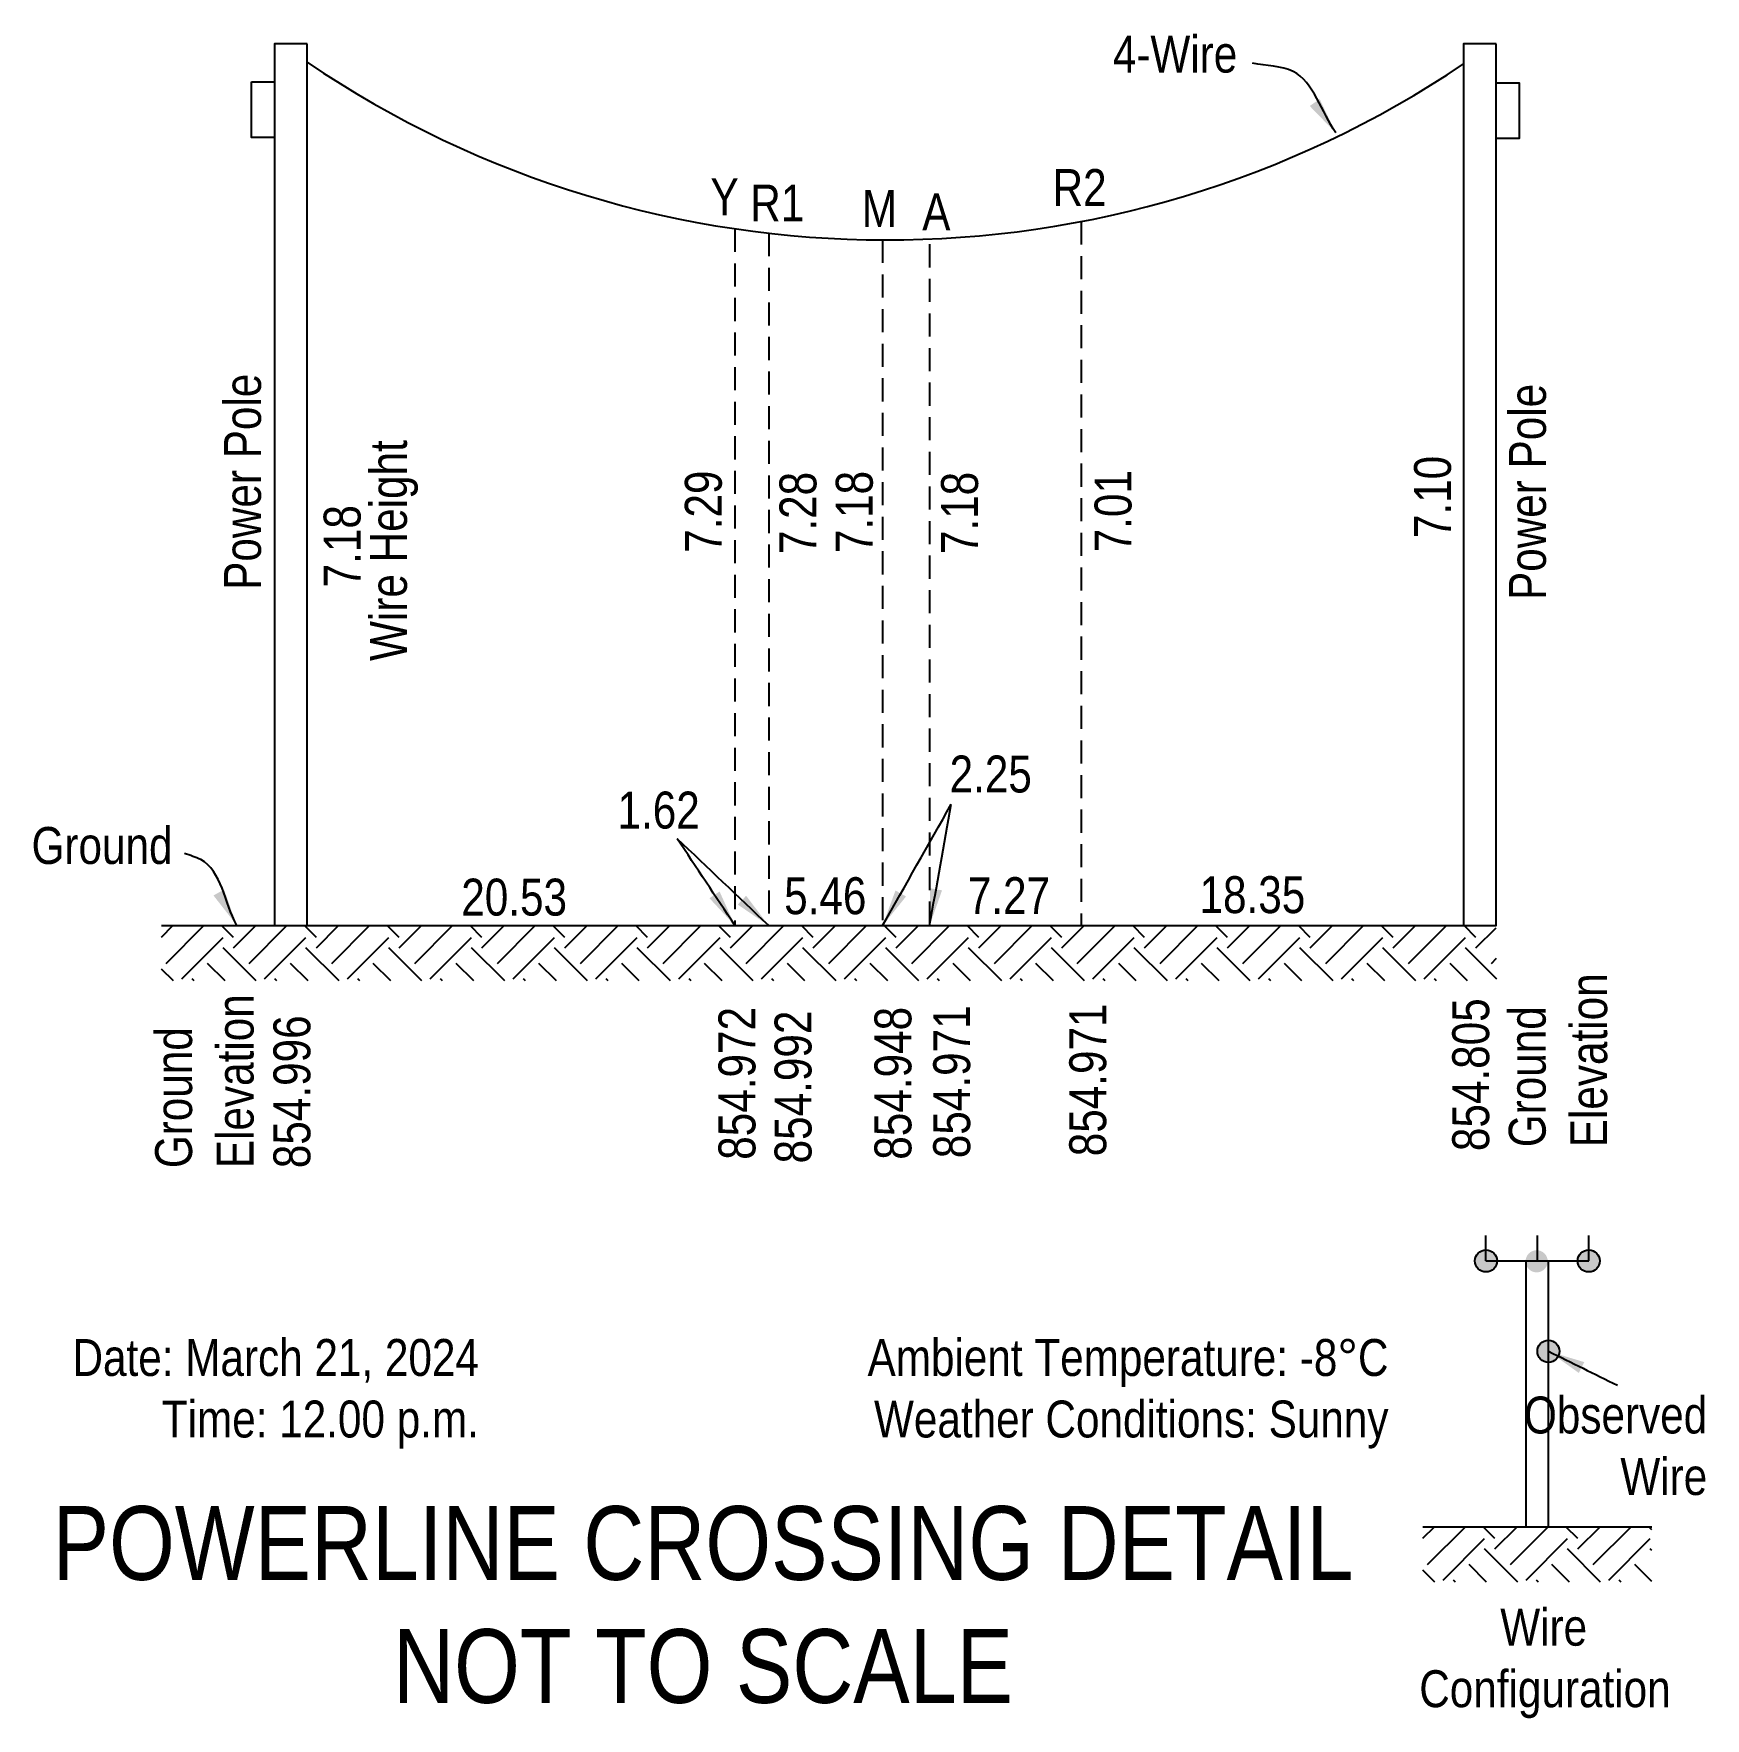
# Model space of a CAD drawing. Extents: x 311053 to 317465, y 5818876 to 5828373.
# Drawn here: x 314152.4 to 314605.5, y 5820984.3 to 5821440.8 of the extents above; entities that cross this region are included whole.
import ezdxf

# ---------------------------------------------------------------- set-up
doc = ezdxf.new("R2010")
doc.units = 0
doc.header["$LTSCALE"] = 5
doc.linetypes.add('foc-TIELINE', pattern=[1.875, 1.25, -0.625])
doc.linetypes.add('foc-TOPO', pattern=[1, 0.2, -0.8])
for name, color, linetype in [('AS-POWER', 104, 'foc-POWER'), ('AS-POWER-EXISTING-T', 72, 'Continuous'), ('DETAIL-T', 7, 'Continuous'), ('L-BD', 7, 'Continuous'), ('L-TIE', 7, 'foc-TIELINE'), ('P-CROSSINGS-GROUND', 48, 'foc-TOPO'), ('P-CROSSINGS-LINE', 3, 'Continuous')]:
    doc.layers.add(name, color=color, linetype=linetype)
doc.styles.add('80CG', font='ARIALN.TTF', dxfattribs={"height": 10})
doc.styles.add('80L', font='ARIALN.TTF', dxfattribs={"height": 10})
doc.styles.add('foc-LtypeFont', font='ARIALN.TTF', dxfattribs={"height": 7.35})
doc.linetypes.add('foc-POWER', pattern='A,6,-1,["P",foc-LtypeFont,S=0.2,R=0,X=-0.625,Y=-0.75],-1.24,4', length=12.24)
doc.dimstyles.new('Compass 5 000', dxfattribs={"dimscale": 5, "dimtxt": 9, "dimasz": 2, "dimexe": 0.2, "dimexo": 0.0625, "dimgap": 0.5, "dimtad": 0, "dimtih": 1, "dimtoh": 1, "dimzin": 0, "dimdsep": 46, "dimtxsty": '80CG', "dimcen": 0.1, "dimse1": 1, "dimse2": 1, "dimclrd": 256, "dimclrt": 256, "dimaunit": 1, "dimadec": 4, "dimazin": 0, "dimtfac": 0.06, "dimtofl": 0, "dimtmove": 0, "dimatfit": 1, "dimfxl": 0.2, "dimtolj": 1, "dimtzin": 0, "dimlwd": -1, "dimarcsym": 0})

msp = doc.modelspace()

# ---------------------------------------------------------------- hatches: boundary and pattern name
at = {"layer": 'AS-POWER-EXISTING-T'}
h = msp.add_hatch(color=256, dxfattribs=at)
h.dxf.hatch_style = 1
edge = h.paths.add_edge_path()
edge.add_arc((314546.074, 5821108.217), 3, 0, 360)
h = msp.add_hatch(color=256, dxfattribs=at)
h.dxf.hatch_style = 1
edge = h.paths.add_edge_path()
edge.add_arc((314559.814, 5821108.107), 3, 0, 360)
h = msp.add_hatch(color=256, dxfattribs=at)
h.dxf.hatch_style = 1
edge = h.paths.add_edge_path()
edge.add_arc((314573.943, 5821108.217), 3, 0, 360)
h = msp.add_hatch(color=256, dxfattribs=at)
h.dxf.hatch_style = 1
edge = h.paths.add_edge_path()
edge.add_arc((314563.008, 5821083.722), 3, 0, 360)
at = {"layer": 'P-CROSSINGS-GROUND'}
h = msp.add_hatch(dxfattribs=at)
h.set_pattern_fill('EARTH', color=256, scale=2.5, angle=45)
h.set_pattern_definition([(45, (-3326.858, -221.523), (2e-15, 22.450640303), [15.875, -15.875]), (45, (-3331.067, -217.313), (2e-15, 22.450640303), [15.875, -15.875]), (45, (-3335.277, -213.104), (2e-15, 22.450640303), [15.875, -15.875]), (135, (-3335.277, -210.298), (-22.450640303, 2e-15), [15.875, -15.875]), (135, (-3331.067, -206.088), (-22.450640303, 2e-15), [15.875, -15.875]), (135, (-3326.858, -201.879), (-22.450640303, 2e-15), [15.875, -15.875])])
h.paths.add_polyline_path([(314549.07, 5821184.071), (314548.794, 5821199.071), (314187.07, 5821199.071), (314187.07, 5821184.071)])
h = msp.add_hatch(dxfattribs=at)
h.set_pattern_fill('EARTH', color=256, scale=2.5, angle=45)
h.set_pattern_definition([(45, (-3613.56, -384.405), (2e-15, 22.450640303), [15.875, -15.875]), (45, (-3617.77, -380.196), (2e-15, 22.450640303), [15.875, -15.875]), (45, (-3621.98, -375.986), (2e-15, 22.450640303), [15.875, -15.875]), (135, (-3621.98, -373.18), (-22.450640303, 2e-15), [15.875, -15.875]), (135, (-3617.77, -368.97), (-22.450640303, 2e-15), [15.875, -15.875]), (135, (-3613.56, -364.761), (-22.450640303, 2e-15), [15.875, -15.875])])
h.paths.add_polyline_path([(314591.038, 5821021.188), (314591.038, 5821036.188), (314528.98, 5821036.188), (314528.98, 5821021.188)])

# ---------------------------------------------------------------- linework, layer by layer
at = {"layer": 'AS-POWER'}
msp.add_arc((314383.627, 5821665.11), 280.234, 235.90061, 303.9209, dxfattribs=at)
at = {"layer": 'AS-POWER-EXISTING-T'}
for p, q in [((314546.074, 5821108.217), (314546.074, 5821115.086)), ((314560.009, 5821108.217), (314560.009, 5821115.086)), ((314573.943, 5821108.217), (314573.943, 5821115.086)), ((314546.074, 5821108.217), (314573.943, 5821108.217)), ((314557.009, 5821036.188), (314557.009, 5821108.217)), ((314563.008, 5821036.188), (314563.008, 5821108.217))]:
    msp.add_line(p, q, dxfattribs=at)
for points in [[(314226.52, 5821438.058), (314217.737, 5821438.058), (314217.737, 5821199.071), (314226.52, 5821199.071)], [(314548.794, 5821438.058), (314540.011, 5821438.058), (314540.011, 5821199.071), (314548.794, 5821199.071)], [(314211.445, 5821427.765), (314217.737, 5821427.765), (314217.737, 5821412.626), (314211.445, 5821412.626)], [(314548.794, 5821427.494), (314555.086, 5821427.494), (314555.086, 5821412.355), (314548.794, 5821412.355)]]:
    msp.add_lwpolyline(points, close=True, dxfattribs=at)
for centre in [(314546.074, 5821108.217), (314573.943, 5821108.217), (314563.008, 5821083.722)]:
    msp.add_circle(centre, 3, dxfattribs=at)
at = {"layer": 'L-TIE'}
for p, q in [((314342.508, 5821387.91), (314342.508, 5821199.071)), ((314436.342, 5821389.879), (314436.342, 5821199.071)), ((314351.66, 5821386.706), (314351.66, 5821199.071)), ((314382.527, 5821384.879), (314382.527, 5821199.071)), ((314395.266, 5821383.7), (314395.266, 5821199.071)), ((314540.011, 5821383.64), (314540.011, 5821199.071))]:
    msp.add_line(p, q, dxfattribs=at)
at = {"layer": 'P-CROSSINGS-LINE', "color": 3}
for p, q in [((314187.07, 5821199.071), (314548.794, 5821199.071)), ((314528.98, 5821036.188), (314591.038, 5821036.188))]:
    msp.add_line(p, q, dxfattribs=at)

# ---------------------------------------------------------------- texts
at = {"layer": 'AS-POWER-EXISTING-T', "char_height": 10, "attachment_point": 7, "rotation": 90, "style": '80L'}
for insert in [(314214.181, 5821290.064), (314562.461, 5821287.316)]:
    msp.add_mtext_dynamic_manual_height_columns('Power Pole', width=177.06719, gutter_width=50.006, heights=[0], dxfattribs=dict(at, insert=insert))
at = {"layer": 'DETAIL-T', "color": 3, "insert": (314333.867, 5821014.961), "char_height": 20, "width": 360.8447, "attachment_point": 5, "style": '80CG'}
msp.add_mtext('POWERLINE CROSSING DETAIL\\PNOT TO SCALE', dxfattribs=at)
at = {"layer": 'L-BD', "char_height": 10, "style": '80L'}
for s, width, gutter_width, insert, attachment_point in [('4-Wire', 95.65503, 50.006, (314478.665, 5821440.234), 3), ('Y', 48.7627, 50.006, (314343.514, 5821401.533), 3), ('R2', 48.7627, 50.006, (314443.247, 5821404.08), 3), ('R1', 12.61705, 50.006, (314361.301, 5821399.878), 3), ('M', 48.7627, 50.006, (314386.439, 5821398.421), 3), ('A', 48.7627, 50.006, (314400.911, 5821397.471), 3), ('2.25', 21.79388, 50.006, (314400.683, 5821235.012), 7), ('1.62', 21.79388, 50.006, (314310.673, 5821225.235), 7), ('Ground', 177.06719, 50.006, (314151.852, 5821215.641), 7), ('20.53', 28.227, 50.006, (314268.33, 5821201.646), 7), ('5.46', 28.227, 50.006, (314355.845, 5821202.023), 7), ('7.27', 177.06719, 50.006, (314405.626, 5821202.187), 7), ('18.35', 28.29522, 50.006, (314468.431, 5821202.313), 7), ('Date: March 21, 2024\\PTime: 12.00 p.m.', 156.18019, 50.006, (314273.12, 5821087.037), 3), ('Ambient Temperature: -8%%DC\\PWeather Conditions: Sunny', 184.63525, 50.006, (314519.644, 5821087.037), 3), ('Observed Wire', 9.21418, 50, (314606.037, 5821071.447), 3), ('\\pi77.091;Wire\\P\\pi55.14;Configuration', 177.06719, 50.006, (314472.857, 5820984.261), 7)]:
    msp.add_mtext_dynamic_manual_height_columns(s, width=width, gutter_width=gutter_width, heights=[0], dxfattribs=dict(at, insert=insert, attachment_point=attachment_point))
at = {"layer": 'L-BD', "char_height": 10, "attachment_point": 7, "rotation": 90, "style": '80L'}
for s, insert in [('Wire Height', (314256.615, 5821270.79)), ('7.10', (314536.731, 5821304.078)), ('7.29', (314339.071, 5821300.093)), ('7.28', (314364.721, 5821299.722)), ('7.18', (314379.992, 5821299.991)), ('7.18', (314408.529, 5821299.73)), ('7.01', (314450.127, 5821300.227)), ('7.18', (314241.178, 5821290.732)), ('Ground\\PElevation', (314579.061, 5821139.012)), ('Ground\\PElevation', (314212.17, 5821133.338)), ('854.805', (314547.076, 5821137.964)), ('854.996', (314227.555, 5821133.338)), ('854.972', (314348.191, 5821135.611)), ('854.992', (314363.393, 5821134.626)), ('854.948', (314390.465, 5821135.632)), ('854.971', (314406.399, 5821136.045)), ('854.971', (314443.277, 5821136.567))]:
    msp.add_mtext_dynamic_manual_height_columns(s, width=177.06719, gutter_width=50.006, heights=[0], dxfattribs=dict(at, insert=insert))

# ---------------------------------------------------------------- leaders
at = {"layer": 'L-BD', "path_type": 1}
for points in [[(314505.369, 5821413.907), (314493.776, 5821430.53), (314482.828, 5821432.782)], [(314342.508, 5821199.071), (314326.855, 5821222.624)], [(314351.66, 5821199.071), (314326.855, 5821222.624)], [(314207.406, 5821199.265), (314197.722, 5821216.952), (314193.334, 5821218.615)], [(314563.008, 5821083.722), (314581.74, 5821074.515)]]:
    msp.add_leader(points, dimstyle='Compass 5 000', override={"dimgap": 0.5, "dimtad": 0}, dxfattribs=at)
for points in [[(314382.527, 5821199.071), (314401.137, 5821231.961)], [(314395.266, 5821199.071), (314401.137, 5821231.961)]]:
    msp.add_leader(points, dimstyle='Compass 5 000', dxfattribs=at)

doc.saveas('drawing.dxf')
